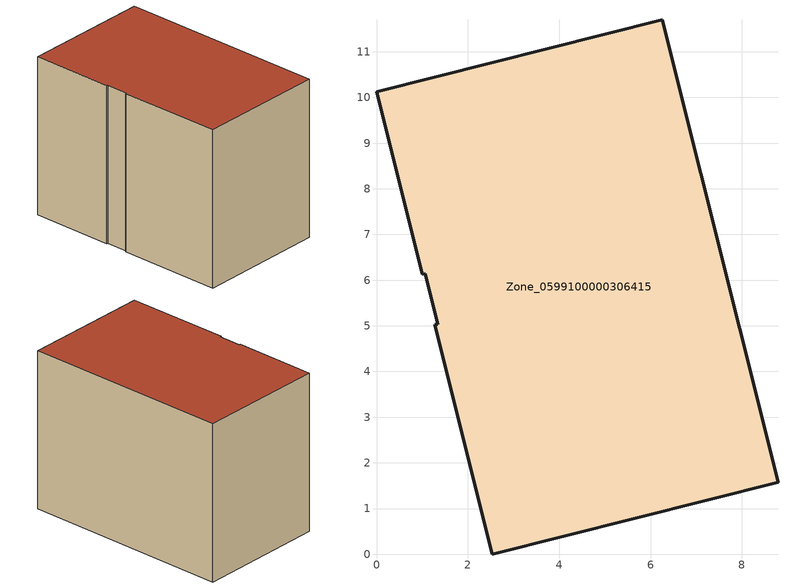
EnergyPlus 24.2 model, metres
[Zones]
Zone_0599100000306415
 floor ground (C_G): 6.26,11.7 8.79,1.57 2.53,0 1.28,5.02 1.34,5.04 1.07,6.14 1,6.13 0,10.13 z0
 wall outside (C_F): 8.79,1.57 6.26,11.7 0,10.13 1,6.13 1.07,6.14 1.34,5.04 1.28,5.02 2.53,0 8.79,1.57 z0:7.95
 roof outside (C_R): 1.34,5.04 1.28,5.02 2.53,0 8.79,1.57 6.26,11.7 0,10.13 1,6.13 1.07,6.14 z7.95
[BUILDING]
Pand.0599100000306415: North Axis=0; Terrain=City; Loads Convergence Tolerance Value=0.04; Temperature Convergence Tolerance Value=0.4; Solar Distribution=FullExterior; Maximum Number of Warmup Days=25; Minimum Number of Warmup Days=1
[Site:Location]
Rotterdam.The.Hague.AP_ZH_NLD Design_Conditions: Latitude=51.96; Longitude=4.45; Time Zone=1; Elevation=-4.5
[SITE:GROUNDTEMPERATURE:BUILDINGSURFACE]
18, 18, 18, 18, 18, 18, 18, 18, 18, 18, 18, 18
[MATERIAL] Thermal Absorptance=0.9; Solar Absorptance=0.7; Visible Absorptance=0.7
Name | Roughness | Thickness | Conductivity | Density | Specific Heat
G.TC.1965-1974 | MediumSmooth | 0.15 | 0.882353 | 540 | 1210
F.TC.1965-1974 | Rough | 0.3 | 0.697674 | 1920 | 840
R.TC.1965-1974 | MediumRough | 0.2 | 0.232558 | 1500 | 1000
[CONSTRUCTION]
C_G: G.TC.1965-1974
C_F: F.TC.1965-1974
C_R: R.TC.1965-1974
[ZONE]
Zone_0599100000306415: Type=1; Multiplier=1; Ceiling Height=Autocalculate; Volume=Autocalculate; Floor Area=autocalculate; Part of Total Floor Area=Yes
[ZONEINFILTRATION:DESIGNFLOWRATE]
Infil_Zone_0599100000306415: Zone or ZoneList or Space or SpaceList=Zone_0599100000306415; Schedule=AlwaysOn; Design Flow Rate Calculation Method=Flow/Area; Flow Rate per Floor Area=0.003; Constant Term Coefficient=1; Temperature Term Coefficient=0; Velocity Term Coefficient=0; Velocity Squared Term Coefficient=0
[HVACTEMPLATE:ZONE:IDEALLOADSAIRSYSTEM]
Zone_0599100000306415: Maximum Heating Supply Air Temperature=50; Minimum Cooling Supply Air Temperature=13; Maximum Heating Supply Air Humidity Ratio=0.0156; Minimum Cooling Supply Air Humidity Ratio=0.0077; Heating Limit=NoLimit; Cooling Limit=NoLimit; Dehumidification Control Type=ConstantSensibleHeatRatio; Cooling Sensible Heat Ratio=0.7; Dehumidification Setpoint=60; Humidification Control Type=None; Humidification Setpoint=30; Outdoor Air Method=None; Outdoor Air Flow Rate per Person=0.00944; Outdoor Air Flow Rate per Zone Floor Area=0; Outdoor Air Flow Rate per Zone=0; Demand Controlled Ventilation Type=None; Outdoor Air Economizer Type=NoEconomizer; Heat Recovery Type=None; Sensible Heat Recovery Effectiveness=0.7; Latent Heat Recovery Effectiveness=0.65
[ZONECONTROL:THERMOSTAT]
ThermostatControl_Zone_0599100000306415: Zone or ZoneList=Zone_0599100000306415; Control Type Schedule=DualSetpointControlType; Control 1=Thermostat_Zone_0599100000306415; Temperature Difference Between Cutout And Setpoint=0
[THERMOSTATSETPOINT:DUALSETPOINT]
Thermostat_Zone_0599100000306415: Heating Setpoint Temperature Schedule=HeatingSetpoint_Zone_0599100000306415; Cooling Setpoint Temperature Schedule=CoolingSetpoint_Zone_0599100000306415
[SCHEDULE:COMPACT]
HeatingSetpoint_Zone_0599100000306415: Through: 12/31, For: AllDays, Until: 24:00, 21
CoolingSetpoint_Zone_0599100000306415: Through: 12/31, For: AllDays, Until: 24:00, 24
DualSetpointControlType: Through: 12/31, For: AllDays, Until: 24:00, 4
AlwaysOn: Through: 12/31, For: AllDays, Until: 24:00, 1
